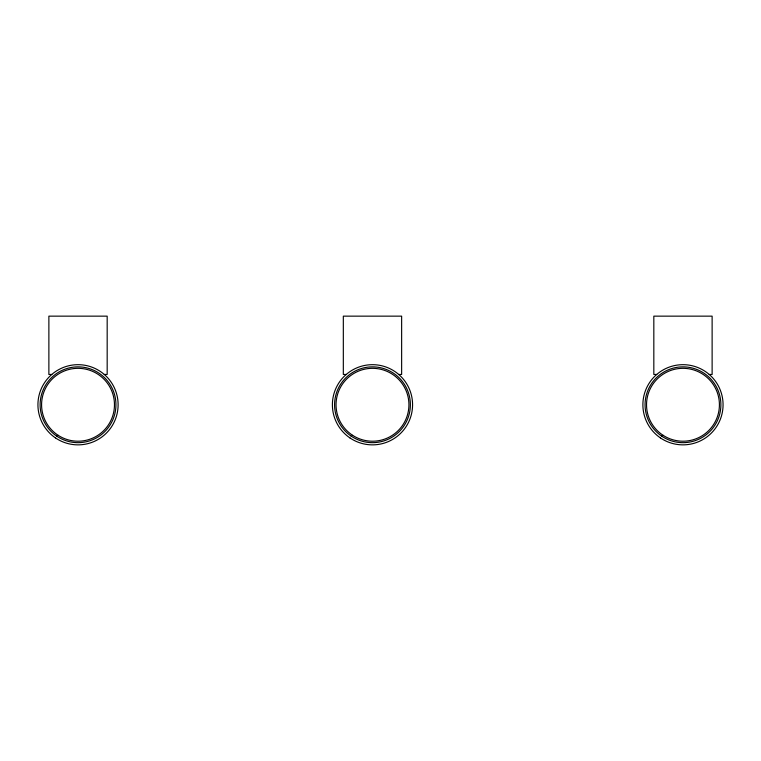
<?xml version="1.0" encoding="UTF-8"?>
<svg xmlns="http://www.w3.org/2000/svg" width="761" height="761" viewBox="0 0 761 761"><rect width="100%" height="100%" fill="white"/><g stroke="black" fill="none" stroke-linecap="round" stroke-linejoin="round"><path stroke-width="1.14" d="M51.786 374.46L48.875 374.46L48.875 316.148L107.177 316.148L107.177 374.46L104.267 374.46M346.245 374.46L343.325 374.46L343.325 316.148L401.637 316.148L401.637 374.46L398.726 374.46M656.733 374.46L653.823 374.46L653.823 316.148L712.125 316.148L712.125 374.46L709.214 374.46M660.396 437.889A40.086 40.086 0 0 0 722.95 407.763A40.086 40.086 0 0 0 665.58 368.647A40.086 40.086 0 0 0 660.396 437.889M661.623 436.082A37.898 37.898 0 0 0 720.772 407.601A37.898 37.898 0 0 0 666.531 370.617A37.898 37.898 0 0 0 661.623 436.082M663.088 435.302A36.442 36.442 0 0 0 719.364 406.726A36.442 36.442 0 0 0 666.474 372.272A36.442 36.442 0 0 0 663.088 435.302M55.439 437.889A40.086 40.086 0 0 0 118.003 407.763A40.086 40.086 0 0 0 60.633 368.647A40.086 40.086 0 0 0 55.439 437.889M56.675 436.082A37.898 37.898 0 0 0 115.824 407.601A37.898 37.898 0 0 0 61.584 370.617A37.898 37.898 0 0 0 56.675 436.082M58.131 435.302A36.442 36.442 0 0 0 114.416 406.726A36.442 36.442 0 0 0 61.527 372.272A36.442 36.442 0 0 0 58.131 435.302M349.898 437.889A40.086 40.086 0 0 0 412.462 407.763A40.086 40.086 0 0 0 355.092 368.647A40.086 40.086 0 0 0 349.898 437.889M351.135 436.082A37.898 37.898 0 0 0 410.274 407.601A37.898 37.898 0 0 0 356.034 370.617A37.898 37.898 0 0 0 351.135 436.082M352.59 435.302A36.442 36.442 0 0 0 408.876 406.726A36.442 36.442 0 0 0 355.986 372.272A36.442 36.442 0 0 0 352.59 435.302"/></g></svg>
